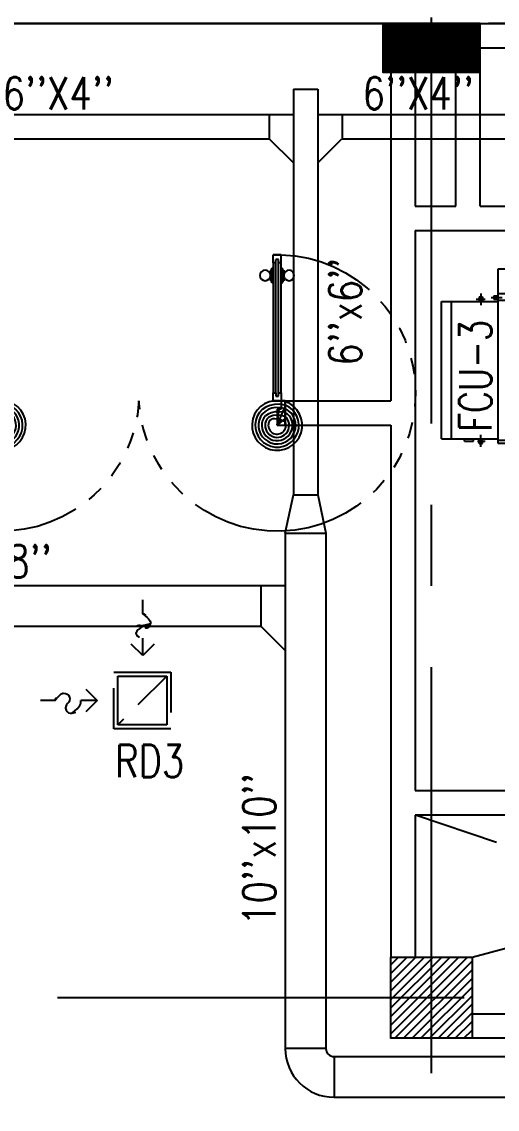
# Model space of a CAD drawing. Extents: x 417866231.7 to 417866328.5, y 43498046.7 to 43498124.2.
# Drawn here: x 417866280.36 to 417866283.28, y 43498074.5 to 43498081.2 of the extents above; entities that cross this region are included whole.
import ezdxf

# ---------------------------------------------------------------- set-up
doc = ezdxf.new("R2010")
doc.units = 0
doc.header["$MEASUREMENT"] = 0
for name, pattern in [('CENTER2', [1.125, 0.75, -0.125, 0.125, -0.125]), ('CENTERX2', [4, 2.5, -0.5, 0.5, -0.5]), ('HIDDEN', [0.375, 0.25, -0.125])]:
    doc.linetypes.add(name, pattern=pattern)
doc.layers.get('0').update_dxf_attribs({"linetype": 'CONTINUOUS'})
for name, color, linetype in [('AXES', 11, 'CENTERX2'), ('COL', 7, 'CONTINUOUS'), ('DOOR', 9, 'CONTINUOUS'), ('EXDUCT', 10, 'CONTINUOUS'), ('FCU', 6, 'CONTINUOUS'), ('HAT', 11, 'CONTINUOUS'), ('M-EGU.', 2, 'CONTINUOUS'), ('M-TEXT', 2, 'CONTINUOUS'), ('ROOF', 11, 'CONTINUOUS'), ('WALL', 9, 'CONTINUOUS')]:
    doc.layers.add(name, color=color, linetype=linetype)
doc.styles.add('ROMANS', font='ROMANS.shx', dxfattribs={"width": 0.6})

# ---------------------------------------------------------------- blocks, each defined once
blk = doc.blocks.new('C5')
at = {"layer": 'HAT', "linetype": 'ByBlock'}
h = blk.add_hatch(dxfattribs=at)
h.set_pattern_fill('ANSI31', color=256, scale=300, style=0)
h.set_pattern_definition([(45, (-223356.182, -51411.005), (-26.516504, 26.516504), [])])
h.paths.add_polyline_path([(300, 300), (0, 300), (0, 0), (300, 0)])
h.paths.add_polyline_path([(600, 300), (300, 300), (300, 0), (600, 0)])
at = {"layer": 'COL'}
blk.add_lwpolyline([(600, 300), (0, 300), (0, 0), (600, 0)], close=True, dxfattribs=at)
blk = doc.blocks.new('*X78')
at = {"color": 0}
for p, q in [((238728.6, 139875), (239203.3, 140349.7)), ((238728.6, 139928.1), (239150.2, 140349.7)), ((238728.6, 139981.1), (239097.2, 140349.7)), ((238728.6, 140034.1), (239044.2, 140349.7)), ((238728.6, 140087.2), (238991.1, 140349.7)), ((238728.6, 140140.2), (238938.1, 140349.7)), ((238728.6, 140193.2), (238885.1, 140349.7)), ((238728.6, 140246.3), (238832, 140349.7)), ((238728.6, 140299.3), (238779, 140349.7)), ((238756.3, 139849.7), (239228.6, 140322)), ((238809.3, 139849.7), (239228.6, 140269)), ((238862.4, 139849.7), (239228.6, 140215.9)), ((238915.4, 139849.7), (239228.6, 140162.9)), ((238968.4, 139849.7), (239228.6, 140109.9)), ((239021.5, 139849.7), (239228.6, 140056.8)), ((239074.5, 139849.7), (239228.6, 140003.8)), ((239127.5, 139849.7), (239228.6, 139950.8)), ((239180.6, 139849.7), (239228.6, 139897.7))]:
    blk.add_line(p, q, dxfattribs=at)
blk = doc.blocks.new('COL50')
at = {"layer": 'COL'}
blk.add_lwpolyline([(-250, 250), (-250, -250), (250, -250), (250, 250)], close=True, dxfattribs=at)
blk = doc.blocks.new('A$C272A55A0')
at = {"layer": 'DOOR', "color": 0, "linetype": 'ByBlock'}
for p, q in [((0, 900.4), (0, 1050.4)), ((50, 1050.4), (0, 1050.4)), ((50, 950.4), (50, 1050.4)), ((1750, 950.4), (1750, 1050.4)), ((1750, 1050.4), (1800, 1050.4)), ((1800, 1050.4), (1800, 900.4)), ((25, 950.4), (50, 950.4)), ((25, 900.4), (25, 950.4)), ((1775, 950.4), (1750, 950.4)), ((1775, 900.4), (1775, 950.4)), ((0, 900.4), (25, 900.4)), ((75, 900.4), (25, 900.4)), ((25, 850.4), (25, 900.4)), ((75, 900.4), (75, 850.4)), ((1725, 900.4), (1775, 900.4)), ((1725, 900.4), (1725, 850.4)), ((1800, 900.4), (1775, 900.4)), ((1775, 850.4), (1775, 900.4)), ((42, 850.4), (25, 850.4)), ((58, 870.4), (42, 870.4)), ((42, 870.4), (42, 850.4)), ((58, 850.4), (58, 870.4)), ((75, 850.4), (58, 850.4)), ((1725, 850.4), (1742, 850.4)), ((1742, 870.4), (1758, 870.4)), ((1742, 850.4), (1742, 870.4)), ((1758, 870.4), (1758, 850.4)), ((1758, 850.4), (1775, 850.4)), ((1717.8, 160.1), (1708.8, 160.1)), ((1708.8, 95.3), (1708.8, 160.1)), ((1725, 172.7), (1717.8, 172.7)), ((1717.8, 172.7), (1717.8, 82.7)), ((1717.8, 95.3), (1717.8, 160.1)), ((1775, 172.7), (1782.2, 172.7)), ((1782.2, 172.7), (1782.2, 82.7)), ((1782.2, 160.1), (1791.2, 160.1)), ((1782.2, 95.3), (1782.2, 160.1)), ((1791.2, 95.3), (1791.2, 160.1)), ((1717.8, 95.3), (1708.8, 95.3)), ((1725, 82.7), (1717.8, 82.7)), ((1775, 82.7), (1782.2, 82.7)), ((1782.2, 95.3), (1791.2, 95.3)), ((25, 50.4), (42, 50.4)), ((25, 50.4), (25, 0.4)), ((25, 0.4), (75, 0.4)), ((75, 0.4), (25, 0.4)), ((42, 50.4), (42, 30.4)), ((42, 30.4), (58, 30.4)), ((58, 50.4), (75, 50.4)), ((58, 50.4), (58, 30.4)), ((75, 50.4), (75, 0.4)), ((1742, 50.4), (1725, 50.4)), ((1725, 50.4), (1725, 0.4)), ((1775, 0.4), (1725, 0.4)), ((1725, 0.4), (1775, 0.4)), ((1742, 50.4), (1742, 30.4)), ((1758, 30.4), (1742, 30.4)), ((1775, 50.4), (1758, 50.4)), ((1758, 50.4), (1758, 30.4)), ((1775, 50.4), (1775, 0.4))]:
    blk.add_line(p, q, dxfattribs=at)
at = {"layer": 'DOOR', "color": 9, "linetype": 'ByBlock'}
for p, q in [((50, 1050.4), (0, 1010.2)), ((50, 1050.4), (0, 936.6)), ((50, 1050.4), (36.6, 950.4)), ((1750, 1050.4), (1800, 1010.2)), ((1750, 1050.4), (1800, 936.6)), ((1750, 1050.4), (1763.4, 950.4))]:
    blk.add_line(p, q, dxfattribs=at)
at = {"layer": 'DOOR', "linetype": 'ByBlock'}
for p, q in [((25, 850.4), (25, 50.4)), ((42, 850.4), (42, 50.4)), ((58, 850.4), (58, 50.4)), ((75, 50.4), (75, 850.4)), ((1725, 50.4), (1725, 850.4)), ((1742, 850.4), (1742, 50.4)), ((1758, 850.4), (1758, 50.4)), ((1775, 850.4), (1775, 50.4))]:
    blk.add_line(p, q, dxfattribs=at)
at = {"layer": 'DOOR', "color": 0, "linetype": 'ByBlock'}
for centre in [(1676.5, 127.7), (1823.5, 127.7)]:
    blk.add_circle(centre, 32.4, dxfattribs=at)
at = {"layer": 'DOOR', "color": 9, "linetype": 'ByBlock'}
for centre, radius, start, end in [((50, 1050.4), 54.4, 203.20738, 270), ((50, 1050.4), 34.4, 180, 270), ((50, 1050.4), 14.4, 180, 270), ((1750, 1050.4), 14.4, 270, 0), ((1750, 1050.4), 34.4, 270, 0), ((1750, 1050.4), 54.4, 270, 336.79262), ((50, 1050.4), 74.4, 227.77643, 270), ((50, 1050.4), 94.4, 238.01819, 270), ((50, 1050.4), 114.4, 244.08384, 257.37743), ((1750, 1050.4), 74.4, 270, 312.22357), ((1750, 1050.4), 94.4, 270, 301.98181), ((1750, 1050.4), 114.4, 282.62257, 295.91616), ((50, 1050.4), 134.4, 248.15985, 259.28002), ((50, 1050.4), 154.4, 251.10529, 256.28577), ((1750, 1050.4), 134.4, 280.71998, 291.84015), ((1750, 1050.4), 154.4, 283.71423, 288.89471)]:
    blk.add_arc(centre, radius, start, end, dxfattribs=at)
at = {"layer": 'DOOR', "linetype": 'HIDDEN', "ltscale": 0.5}
for centre, start, end in [((50, 851.4), 268.31738, 3.29648), ((1750, 851.4), 176.70352, 271.68262)]:
    blk.add_arc(centre, 851.4, start, end, dxfattribs=at)
at = {"layer": 'WALL', "linetype": 'ByBlock'}
blk.add_line((1800, 900.4), (1800, 1050.4), dxfattribs=at)
blk = doc.blocks.new('*X29')
at = {"color": 0}
for p, q in [((16890.5, -2466.6), (16943.5, -2413.6)), ((16890.5, -2519.6), (16990.5, -2419.6)), ((16990.5, -2565.5), (16890.5, -2465.5)), ((16890.5, -2572.6), (16990.5, -2472.6)), ((16990.5, -2512.5), (16891.6, -2413.6)), ((16990.5, -2459.4), (16944.6, -2413.6)), ((16990.5, -2618.5), (16890.5, -2518.5)), ((16890.5, -2625.7), (16990.5, -2525.7)), ((16990.5, -2671.6), (16890.5, -2571.6)), ((16890.5, -2678.7), (16990.5, -2578.7)), ((16990.5, -2724.6), (16890.5, -2624.6)), ((16890.5, -2731.7), (16990.5, -2631.7)), ((16990.5, -2777.6), (16890.5, -2677.6)), ((16890.5, -2784.8), (16990.5, -2684.8)), ((16990.5, -2830.7), (16890.5, -2730.7)), ((16890.5, -2837.8), (16990.5, -2737.8)), ((16990.5, -2883.7), (16890.5, -2783.7)), ((16890.5, -2890.8), (16990.5, -2790.8)), ((16990.5, -2936.7), (16890.5, -2836.7)), ((16890.5, -2943.9), (16990.5, -2843.9)), ((16990.5, -2989.8), (16890.5, -2889.8)), ((16890.5, -2996.9), (16990.5, -2896.9)), ((16990.5, -3042.8), (16890.5, -2942.8)), ((16890.5, -3049.9), (16990.5, -2949.9)), ((16990.5, -3095.8), (16890.5, -2995.8)), ((16890.5, -3103), (16990.5, -3003)), ((16990.5, -3148.9), (16890.5, -3048.9)), ((16891.5, -3154.9), (16990.5, -3056)), ((16943.5, -3154.9), (16890.5, -3101.9)), ((16944.6, -3154.9), (16990.5, -3109))]:
    blk.add_line(p, q, dxfattribs=at)
blk = doc.blocks.new('WHE06')
at = {"color": 3}
for p, q in [((689, 621.5), (346.1, 621.5)), ((346.1, 621.5), (346.1, 469.1)), ((689, 469.1), (689, 621.5)), ((242.1, 472.2), (242.1, 399.5)), ((60.3, -422.2), (60.3, 422.2)), ((212.3, 437.2), (269.1, 437.2)), ((232.1, 452.2), (232.1, 422.2)), ((232.1, 452.2), (252.1, 452.2)), ((252.1, 452.2), (252.1, 422.2)), ((305, 447.6), (373.3, 447.6)), ((321.1, 457.6), (321.1, 437.6)), ((321.1, 457.6), (346.1, 457.6)), ((321.1, 437.6), (346.1, 437.6)), ((346.1, 430.4), (689, 430.4)), ((811.2, 370.7), (689, 370.7)), ((711.2, -370.7), (711.2, 370.7)), ((811.2, -370.7), (811.2, 370.7)), ((242.1, -472.2), (242.1, -399.5)), ((811.2, -370.7), (689, -370.7)), ((141.6, -437.2), (141.6, -422.2)), ((141.6, -437.2), (196.6, -437.2)), ((196.6, -437.2), (196.6, -422.2)), ((221.4, -437.2), (269.1, -437.2)), ((232.1, -452.2), (232.1, -422.2)), ((232.1, -452.2), (252.1, -452.2)), ((252.1, -452.2), (252.1, -422.2)), ((346.1, -430.4), (689, -430.4))]:
    blk.add_line(p, q, dxfattribs=at)
at = {"color": 6}
for p, q in [((346.1, 469.1), (346.1, -450.8)), ((689, 469.1), (346.1, 469.1)), ((689, -450.8), (689, 469.1)), ((0, -422.2), (0, 422.2)), ((0, 422.2), (346.1, 422.2)), ((0, -422.2), (346.1, -422.2)), ((346.1, -450.8), (689, -450.8))]:
    blk.add_line(p, q, dxfattribs=at)
at = {"color": 11}
blk.add_blockref('*X29', (-16179.3, 2784.3), dxfattribs=at)

msp = doc.modelspace()

# ---------------------------------------------------------------- linework, layer by layer
at = {"layer": 'AXES'}
for p, q in [((417866282.8786, 43498046.7245), (417866282.8786, 43498123.5372)), ((417866306.7286, 43498081.1888), (417866239.0386, 43498081.1888)), ((417866307.0786, 43498075.1888), (417866239.0386, 43498075.1888))]:
    msp.add_line(p, q, dxfattribs=at)
at = {"layer": 'EXDUCT', "linetype": 'ByBlock'}
for p, q in [((417866282.0289, 43498080.783), (417866282.0289, 43498078.2855)), ((417866282.0289, 43498080.783), (417866282.1789, 43498080.783)), ((417866282.1789, 43498080.783), (417866282.1789, 43498078.2855)), ((417866282.0289, 43498080.6262), (417866278.4309, 43498080.6262)), ((417866281.8789, 43498080.6262), (417866281.8789, 43498080.4762)), ((417866283.9002, 43498080.6262), (417866282.1789, 43498080.6262)), ((417866282.3289, 43498080.6262), (417866282.3289, 43498080.4762)), ((417866281.8824, 43498080.4762), (417866278.4309, 43498080.4762)), ((417866282.0289, 43498080.3298), (417866281.8824, 43498080.4762)), ((417866282.1789, 43498080.3298), (417866282.3255, 43498080.4762)), ((417866283.9002, 43498080.4762), (417866282.3255, 43498080.4762)), ((417866281.9789, 43498078.0492), (417866282.0289, 43498078.2855)), ((417866282.0289, 43498078.2855), (417866282.1789, 43498078.2855)), ((417866282.1789, 43498078.2855), (417866282.2289, 43498078.0492)), ((417866281.9789, 43498078.0492), (417866281.9789, 43498074.876)), ((417866281.9789, 43498078.0492), (417866282.2289, 43498078.0492)), ((417866282.2289, 43498078.0492), (417866282.2289, 43498074.876)), ((417866279.0922, 43498077.7266), (417866281.9789, 43498077.7266)), ((417866281.8289, 43498077.7266), (417866281.8289, 43498077.4766)), ((417866279.0922, 43498077.4766), (417866281.8289, 43498077.4766)), ((417866281.9789, 43498077.3268), (417866281.8289, 43498077.4766)), ((417866282.2289, 43498074.876), (417866281.9789, 43498074.876)), ((417866282.2789, 43498074.826), (417866284.5369, 43498074.826)), ((417866282.2789, 43498074.826), (417866282.2789, 43498074.576)), ((417866282.2789, 43498074.576), (417866284.6869, 43498074.576))]:
    msp.add_line(p, q, dxfattribs=at)
for radius in [0.3, 0.05]:
    msp.add_arc((417866282.2789, 43498074.876), radius, 180, 270, dxfattribs=at)
at = {"layer": 'M-EGU.'}
for p, q in [((417866281.1025, 43498077.5524), (417866281.1025, 43498077.6384)), ((417866281.1025, 43498077.2953), (417866281.1025, 43498077.4021)), ((417866281.1025, 43498077.2953), (417866281.0317, 43498077.366)), ((417866281.1732, 43498077.366), (417866281.1025, 43498077.2953)), ((417866280.9493, 43498076.8694), (417866280.9493, 43498077.1694)), ((417866280.9493, 43498077.1694), (417866281.2493, 43498077.1694)), ((417866281.2493, 43498077.1694), (417866281.2493, 43498076.8694)), ((417866280.7512, 43498077.0897), (417866280.8219, 43498077.019)), ((417866280.5616, 43498077.019), (417866280.473, 43498077.019)), ((417866280.8219, 43498077.019), (417866280.7208, 43498077.019)), ((417866280.8219, 43498077.019), (417866280.7512, 43498076.9483)), ((417866281.2493, 43498076.8694), (417866280.9493, 43498076.8694))]:
    msp.add_line(p, q, dxfattribs=at)
at = {"layer": 'M-EGU.', "linetype": 'HIDDEN'}
for p, q in [((417866280.9243, 43498076.8444), (417866280.9243, 43498077.1944)), ((417866280.9243, 43498077.1944), (417866281.2743, 43498077.1944)), ((417866281.2743, 43498077.1944), (417866281.2743, 43498076.8444)), ((417866281.2493, 43498077.1694), (417866280.9493, 43498076.8694)), ((417866281.2743, 43498076.8444), (417866280.9243, 43498076.8444))]:
    msp.add_line(p, q, dxfattribs=at)
at = {"layer": 'M-EGU.'}
for points in [[(417866281.1025, 43498077.5524, -0.187862), (417866281.1393, 43498077.5297, -0.202645), (417866281.1492, 43498077.4905, -0.616915), (417866281.0991, 43498077.4743, 0.668708), (417866281.0519, 43498077.4552, 0.194285), (417866281.0661, 43498077.4193, 0.186051), (417866281.1025, 43498077.4021)], [(417866280.5616, 43498077.019, -0.1324), (417866280.5839, 43498077.0512, -0.15664), (417866280.6147, 43498077.0639, -0.736612), (417866280.6399, 43498077.001, 0.774232), (417866280.6677, 43498076.9401, 0.203349), (417866280.7099, 43498076.9676, 0.193808), (417866280.7208, 43498077.019)]]:
    msp.add_lwpolyline(points, format="xyb", dxfattribs=at)
at = {"layer": 'ROOF'}
msp.add_line((417866264.7543, 43498081.1888), (417866297.4043, 43498081.1888), dxfattribs=at)
at = {"layer": 'WALL'}
for p, q in [((417866283.1786, 43498081.1888), (417866286.4036, 43498081.1888)), ((417866283.1786, 43498081.0388), (417866286.4036, 43498081.0388)), ((417866282.6286, 43498080.8888), (417866282.6286, 43498078.8638)), ((417866282.7787, 43498080.8888), (417866282.7787, 43498080.0638)), ((417866283.0286, 43498080.0638), (417866283.0286, 43498080.8888)), ((417866283.1786, 43498080.0638), (417866283.1786, 43498080.8888)), ((417866282.7787, 43498080.0638), (417866283.0286, 43498080.0638)), ((417866283.1786, 43498080.0638), (417866286.4036, 43498080.0638)), ((417866282.7787, 43498079.9138), (417866286.4036, 43498079.9138)), ((417866282.7787, 43498079.9138), (417866282.7787, 43498076.4638)), ((417866281.9786, 43498078.8638), (417866282.6286, 43498078.8638)), ((417866281.9786, 43498078.7138), (417866281.9786, 43498078.8638)), ((417866281.9786, 43498078.7138), (417866282.6286, 43498078.7138)), ((417866282.6286, 43498078.7138), (417866282.6286, 43498075.4388)), ((417866282.7787, 43498076.4638), (417866286.4036, 43498076.4638)), ((417866282.7777, 43498076.3138), (417866282.7777, 43498075.4388)), ((417866286.4036, 43498076.3138), (417866282.7777, 43498076.3138)), ((417866283.1286, 43498075.0888), (417866286.4036, 43498075.0888)), ((417866286.5536, 43498074.9388), (417866283.1286, 43498074.9388))]:
    msp.add_line(p, q, dxfattribs=at)
at = {"layer": 'WALL', "color": 11, "linetype": 'CENTER2', "ltscale": 0.7}
for p, q in [((417866286.4036, 43498075.0888), (417866282.7777, 43498076.3138)), ((417866283.1286, 43498075.4388), (417866286.4036, 43498076.3138))]:
    msp.add_line(p, q, dxfattribs=at)
at = {"layer": 'WALL', "linetype": 'ByBlock', "ltscale": 0.3}
msp.add_lwpolyline([(417866282.6286, 43498075.4388), (417866283.1286, 43498075.4388), (417866283.1286, 43498074.9388), (417866282.6286, 43498074.9388)], close=True, dxfattribs=at)

# ---------------------------------------------------------------- block references
at = {"layer": 'COL', "linetype": 'ByBlock', "xscale": 0.0009999871253967285, "yscale": 0.001000002026557922, "zscale": 0.001}
msp.add_blockref('C5', (417866282.5786, 43498080.8888), dxfattribs=at)
at = {"layer": 'COL', "xscale": -0.0009999871253967285, "yscale": 0.001000002026557922, "zscale": 0.001}
msp.add_blockref('COL50', (417866282.8786, 43498075.1888), dxfattribs=at)
at = {"layer": 'DOOR', "color": 0, "linetype": 'ByBlock', "xscale": -0.0009999871253967285, "yscale": 0.001000002026557922, "zscale": 0.001, "rotation": 180}
msp.add_blockref('A$C272A55A0', (417866280.1786, 43498079.7641), dxfattribs=at)
at = {"layer": 'FCU', "linetype": 'ByBlock', "xscale": 0.0009999871253967285, "yscale": 0.001000002026557922, "zscale": 0.001}
msp.add_blockref('WHE06', (417866282.9402, 43498079.0535), dxfattribs=at)
at = {"layer": 'HAT', "xscale": 0.0009999871253967285, "yscale": 0.001000002026557922, "zscale": 0.001}
msp.add_blockref('*X78', (417866043.9, 43497935.0891), dxfattribs=at)

# ---------------------------------------------------------------- texts
at = {"layer": 'M-TEXT', "style": 'ROMANS', "width": 0.8}
for s, p in [("6''X4''", (417866280.2396, 43498080.6583)), ("6''X4''", (417866282.4544, 43498080.6583)), ("10''x8''", (417866279.7405, 43498077.7761)), ('RD3', (417866280.9322, 43498076.5465))]:
    msp.add_text(s, height=0.2, dxfattribs=at).set_placement(p)
at = {"layer": 'M-TEXT', "style": 'ROMANS'}
for s, width, p in [("6''x6''", 0.8, (417866282.4483, 43498079.0809)), ('FCU-3', 0.75, (417866283.2484, 43498078.6742)), ("10''x10''", 0.8, (417866281.9193, 43498075.6322))]:
    msp.add_text(s, height=0.2, rotation=90, dxfattribs=dict(at, width=width)).set_placement(p)

doc.saveas('drawing.dxf')
